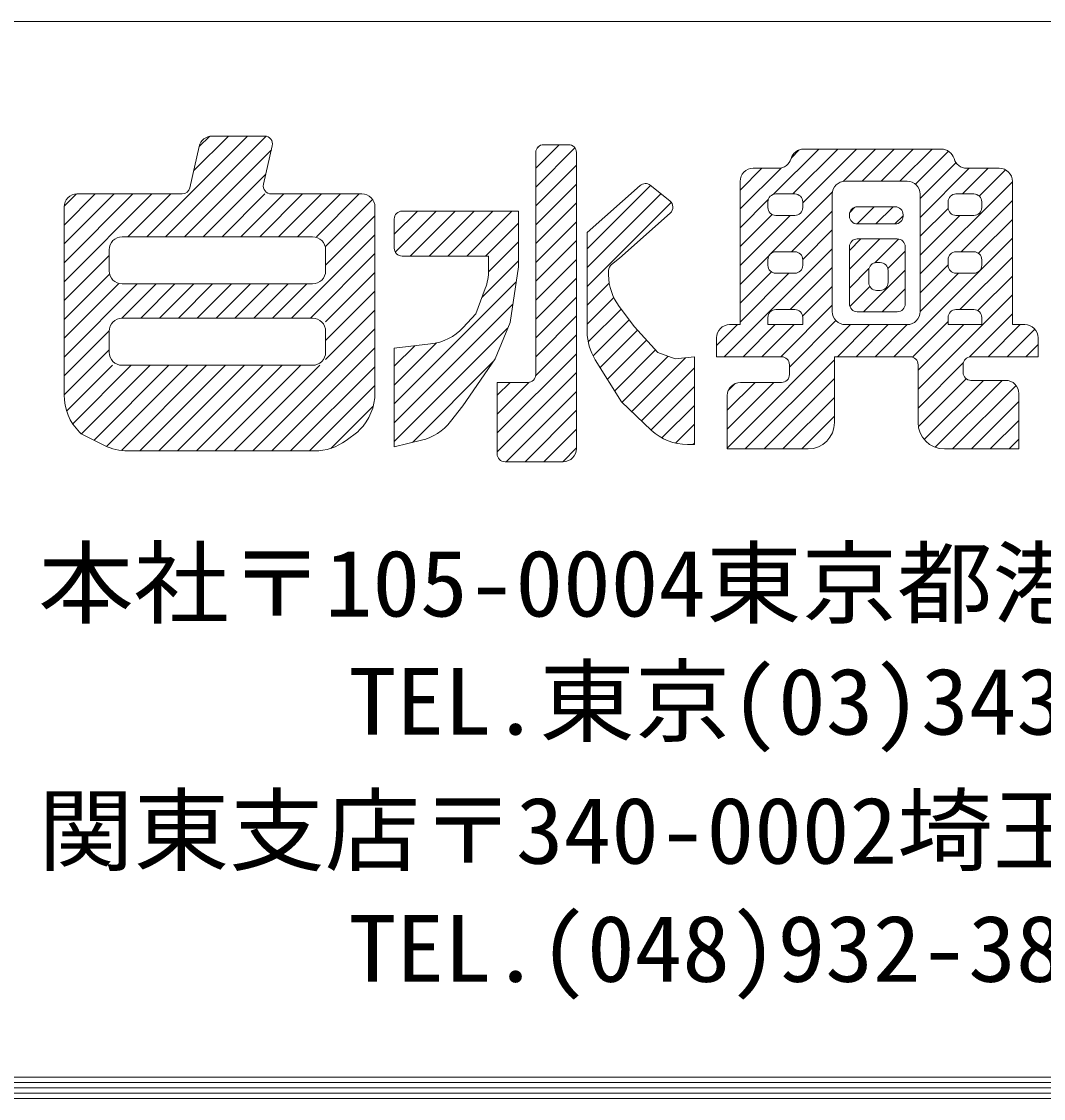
# Model space of a CAD drawing. Units: millimetres at full size; details may follow other scales. Extents: x -3425 to 3421, y -1129 to 1133.
# Drawn here: x -2837.6 to -2722.7, y -1129.2 to -1008 of the extents above; entities that cross this region are included whole.
import ezdxf
from ezdxf.enums import TextEntityAlignment as Align

# ---------------------------------------------------------------- set-up
doc = ezdxf.new("R2010")
doc.units = ezdxf.units.MM
doc.header["$LTSCALE"] = 4
doc.layers.add('0-0_0', color=7, linetype='Continuous', lineweight=18)
doc.layers.add('1-2_WAKU', color=7, linetype='Continuous', lineweight=18)
doc.styles.add('ＭＳ ゴシック', font='')
doc.styles.get('ＭＳ ゴシック').set_extended_font_data('MS Gothic')

msp = doc.modelspace()

# ---------------------------------------------------------------- linework, layer by layer
at = {"layer": '0-0_0'}
for p, q in [((-2823.566, -1032.224), (-2812.236, -1020.894)), ((-2821.444, -1032.224), (-2810.13, -1020.91)), ((-2818.28, -1024.818), (-2814.357, -1020.894)), ((-2817.656, -1022.072), (-2816.51, -1020.926)), ((-2810.299, -1020.894), (-2816.207, -1020.894)), ((-2819.323, -1032.224), (-2809.537, -1022.438)), ((-2817.65, -1022.046), (-2818.711, -1026.712)), ((-2810.42, -1026.318), (-2809.433, -1021.979)), ((-2779.787, -1024.508), (-2777.138, -1021.858)), ((-2779.787, -1026.63), (-2775.377, -1022.219)), ((-2779.787, -1022.746), (-2779.787, -1047.728)), ((-2779.595, -1022.195), (-2779.451, -1022.051)), ((-2776.092, -1021.858), (-2778.899, -1021.858)), ((-2775.204, -1049.042), (-2775.204, -1022.746)), ((-2753.026, -1027.445), (-2747.926, -1022.346)), ((-2751.026, -1023.324), (-2750.135, -1022.433)), ((-2750.867, -1027.408), (-2745.805, -1022.346)), ((-2749.742, -1028.404), (-2743.684, -1022.346)), ((-2734.151, -1022.346), (-2749.633, -1022.346)), ((-2745.201, -1025.984), (-2741.562, -1022.346)), ((-2743.057, -1025.962), (-2739.441, -1022.346)), ((-2740.935, -1025.962), (-2737.32, -1022.346)), ((-2738.814, -1025.962), (-2735.198, -1022.346)), ((-2737.048, -1026.317), (-2733.327, -1022.596)), ((-2736.531, -1027.921), (-2732.504, -1023.894)), ((-2817.202, -1032.224), (-2810.162, -1025.184)), ((-2779.787, -1028.751), (-2775.204, -1024.167)), ((-2756.796, -1029.094), (-2752.186, -1024.484)), ((-2756.796, -1026.972), (-2754.338, -1024.515)), ((-2752.486, -1024.515), (-2755.316, -1024.515)), ((-2736.531, -1030.043), (-2731.004, -1024.515)), ((-2731.775, -1027.408), (-2728.882, -1024.515)), ((-2727.638, -1024.515), (-2731.299, -1024.515)), ((-2729.887, -1027.641), (-2726.937, -1024.692)), ((-2779.787, -1030.872), (-2775.204, -1026.289)), ((-2773.998, -1033.568), (-2766.874, -1026.444)), ((-2773.998, -1031.742), (-2768.044, -1026.454)), ((-2766.899, -1026.424), (-2764.688, -1028.192)), ((-2756.796, -1025.995), (-2756.796, -1042.113)), ((-2744.942, -1025.962), (-2738.011, -1025.962)), ((-2736.531, -1036.406), (-2726.158, -1026.033)), ((-2726.158, -1042.113), (-2726.158, -1025.995)), ((-2832.86, -1030.912), (-2829.351, -1027.403)), ((-2832.86, -1033.034), (-2827.23, -1027.403)), ((-2832.86, -1035.155), (-2825.108, -1027.403)), ((-2832.86, -1037.276), (-2822.987, -1027.403)), ((-2832.857, -1028.788), (-2831.475, -1027.406)), ((-2819.577, -1027.403), (-2831.38, -1027.403)), ((-2825.687, -1032.224), (-2820.866, -1027.403)), ((-2815.08, -1032.224), (-2810.259, -1027.403)), ((-2812.959, -1032.224), (-2808.138, -1027.403)), ((-2810.838, -1032.224), (-2806.016, -1027.403)), ((-2799.36, -1027.403), (-2809.554, -1027.403)), ((-2808.716, -1032.224), (-2803.895, -1027.403)), ((-2806.595, -1032.224), (-2801.774, -1027.403)), ((-2804.474, -1032.224), (-2799.652, -1027.403)), ((-2773.998, -1035.689), (-2765.695, -1027.387)), ((-2753.334, -1034.118), (-2746.399, -1027.183)), ((-2750.63, -1027.408), (-2752.771, -1027.408)), ((-2746.422, -1040.633), (-2746.422, -1027.442)), ((-2736.531, -1027.442), (-2736.531, -1040.633)), ((-2730.487, -1027.408), (-2732.507, -1027.408)), ((-2832.86, -1028.883), (-2832.86, -1050.02)), ((-2803.429, -1033.301), (-2798.154, -1028.026)), ((-2797.88, -1049.779), (-2797.88, -1028.883)), ((-2779.787, -1032.994), (-2775.204, -1028.41)), ((-2773.998, -1037.81), (-2764.535, -1028.348)), ((-2756.796, -1031.215), (-2753.622, -1028.042)), ((-2753.659, -1028.296), (-2753.659, -1028.93)), ((-2749.742, -1028.93), (-2749.742, -1028.296)), ((-2744.452, -1029.478), (-2743.868, -1028.894)), ((-2743.635, -1030.782), (-2741.707, -1028.854)), ((-2739.349, -1028.854), (-2743.604, -1028.854)), ((-2741.514, -1030.783), (-2739.586, -1028.854)), ((-2733.395, -1028.296), (-2733.395, -1028.93)), ((-2731.92, -1033.916), (-2726.158, -1028.154)), ((-2729.599, -1028.93), (-2729.599, -1028.296)), ((-2803.429, -1035.422), (-2797.88, -1029.874)), ((-2795.709, -1031.945), (-2793.096, -1029.332)), ((-2795.591, -1033.948), (-2790.974, -1029.332)), ((-2781.717, -1029.332), (-2794.821, -1029.332)), ((-2793.915, -1034.394), (-2788.853, -1029.332)), ((-2791.794, -1034.394), (-2786.732, -1029.332)), ((-2789.673, -1034.394), (-2784.61, -1029.332)), ((-2787.552, -1034.394), (-2782.489, -1029.332)), ((-2781.717, -1034.394), (-2781.717, -1029.332)), ((-2764.653, -1029.549), (-2770.379, -1034.635)), ((-2756.796, -1033.336), (-2753.179, -1029.72)), ((-2756.796, -1035.458), (-2751.156, -1029.818)), ((-2752.771, -1029.818), (-2750.63, -1029.818)), ((-2751.012, -1033.916), (-2746.422, -1029.327)), ((-2744.492, -1029.742), (-2744.492, -1029.895)), ((-2739.393, -1030.783), (-2738.461, -1029.851)), ((-2738.461, -1029.895), (-2738.461, -1029.742)), ((-2736.531, -1032.164), (-2733.39, -1029.023)), ((-2736.531, -1034.285), (-2732.064, -1029.818)), ((-2732.507, -1029.818), (-2730.487, -1029.818)), ((-2795.709, -1030.22), (-2795.709, -1033.506)), ((-2785.43, -1034.394), (-2781.717, -1030.681)), ((-2779.787, -1035.115), (-2775.204, -1030.531)), ((-2743.604, -1030.783), (-2739.349, -1030.783)), ((-2729.967, -1034.085), (-2726.158, -1030.276)), ((-2804.909, -1032.224), (-2826.314, -1032.224)), ((-2807.27, -1041.384), (-2797.88, -1031.995)), ((-2773.998, -1042.916), (-2773.998, -1031.742)), ((-2749.743, -1034.769), (-2746.422, -1031.448)), ((-2744.492, -1033.761), (-2743.202, -1032.47)), ((-2744.492, -1035.882), (-2741.08, -1032.47)), ((-2739.108, -1032.47), (-2743.604, -1032.47)), ((-2741.633, -1035.145), (-2738.97, -1032.481)), ((-2739.489, -1045.729), (-2726.158, -1032.397)), ((-2827.794, -1033.704), (-2827.794, -1036.048)), ((-2803.429, -1036.048), (-2803.429, -1033.704)), ((-2785.098, -1036.183), (-2781.717, -1032.802)), ((-2779.787, -1037.236), (-2775.204, -1032.653)), ((-2758.581, -1045.729), (-2746.422, -1033.57)), ((-2744.492, -1033.358), (-2744.492, -1039.778)), ((-2738.22, -1039.778), (-2738.22, -1033.358)), ((-2832.86, -1039.398), (-2827.794, -1034.332)), ((-2805.149, -1041.384), (-2797.88, -1034.116)), ((-2794.821, -1034.394), (-2785.094, -1034.394)), ((-2785.849, -1039.055), (-2781.717, -1034.924)), ((-2785.094, -1035.971), (-2785.094, -1034.394)), ((-2779.787, -1039.358), (-2775.204, -1034.774)), ((-2770.379, -1034.635), (-2771.252, -1035.332)), ((-2756.796, -1037.579), (-2753.458, -1034.242)), ((-2753.659, -1034.804), (-2753.659, -1035.439)), ((-2750.63, -1033.916), (-2752.771, -1033.916)), ((-2749.742, -1035.439), (-2749.742, -1034.804)), ((-2740.174, -1035.806), (-2738.22, -1033.853)), ((-2733.395, -1034.804), (-2733.395, -1035.439)), ((-2730.487, -1033.916), (-2732.507, -1033.916)), ((-2732.065, -1040.425), (-2726.158, -1034.518)), ((-2729.599, -1035.439), (-2729.599, -1034.804)), ((-2803.429, -1041.786), (-2797.88, -1036.238)), ((-2771.585, -1036.026), (-2771.585, -1036.517)), ((-2756.796, -1039.7), (-2753.27, -1036.174)), ((-2751.156, -1040.425), (-2746.422, -1035.691)), ((-2744.492, -1038.004), (-2742.298, -1035.81)), ((-2742.912, -1040.666), (-2738.22, -1035.974)), ((-2742.321, -1036.01), (-2742.321, -1037.368)), ((-2741.038, -1035.122), (-2741.433, -1035.122)), ((-2740.15, -1037.368), (-2740.15, -1036.01)), ((-2736.531, -1038.528), (-2733.395, -1035.392)), ((-2832.86, -1041.519), (-2827.794, -1036.453)), ((-2795.709, -1051.037), (-2781.98, -1037.308)), ((-2779.787, -1041.479), (-2775.204, -1036.895)), ((-2773.998, -1039.932), (-2771.512, -1037.446)), ((-2756.796, -1041.822), (-2751.301, -1036.327)), ((-2752.771, -1036.327), (-2750.63, -1036.327)), ((-2736.531, -1040.649), (-2732.209, -1036.327)), ((-2732.507, -1036.327), (-2730.487, -1036.327)), ((-2730.055, -1040.537), (-2726.158, -1036.64)), ((-2832.86, -1043.64), (-2826.748, -1037.528)), ((-2832.86, -1045.762), (-2824.626, -1037.528)), ((-2826.362, -1041.384), (-2822.505, -1037.528)), ((-2826.314, -1037.528), (-2804.909, -1037.528)), ((-2824.241, -1041.384), (-2820.384, -1037.528)), ((-2822.119, -1041.384), (-2818.262, -1037.528)), ((-2819.998, -1041.384), (-2816.141, -1037.528)), ((-2817.877, -1041.384), (-2814.02, -1037.528)), ((-2815.756, -1041.384), (-2811.898, -1037.528)), ((-2813.634, -1041.384), (-2809.777, -1037.528)), ((-2811.513, -1041.384), (-2807.656, -1037.528)), ((-2809.392, -1041.384), (-2805.534, -1037.528)), ((-2803.429, -1043.907), (-2797.88, -1038.359)), ((-2749.758, -1041.148), (-2746.422, -1037.812)), ((-2744.442, -1040.074), (-2742.194, -1037.826)), ((-2741.433, -1038.256), (-2741.038, -1038.256)), ((-2740.791, -1040.666), (-2738.22, -1038.095)), ((-2795.709, -1053.158), (-2782.366, -1039.815)), ((-2779.787, -1043.6), (-2775.204, -1039.016)), ((-2773.998, -1042.053), (-2771.009, -1039.064)), ((-2736.772, -1049.376), (-2726.158, -1038.761)), ((-2803.429, -1046.029), (-2797.88, -1040.48)), ((-2773.886, -1044.062), (-2770.183, -1040.36)), ((-2770.4, -1040.071), (-2768.69, -1042.349)), ((-2750.63, -1040.425), (-2752.771, -1040.425)), ((-2752.217, -1045.729), (-2746.422, -1039.934)), ((-2743.604, -1040.666), (-2739.108, -1040.666)), ((-2730.487, -1040.425), (-2732.507, -1040.425)), ((-2731.03, -1045.754), (-2726.158, -1040.882)), ((-2804.909, -1041.384), (-2826.314, -1041.384)), ((-2779.787, -1045.722), (-2775.204, -1041.138)), ((-2773.336, -1045.634), (-2769.274, -1041.572)), ((-2759.449, -1044.475), (-2757.086, -1042.113)), ((-2758.243, -1055.997), (-2744.359, -1042.113)), ((-2756.796, -1042.113), (-2757.969, -1042.113)), ((-2756.46, -1045.729), (-2752.844, -1042.113)), ((-2754.338, -1045.729), (-2750.723, -1042.113)), ((-2753.659, -1041.313), (-2753.659, -1042.113)), ((-2749.742, -1042.113), (-2753.659, -1042.113)), ((-2751.247, -1046.88), (-2746.017, -1041.65)), ((-2749.742, -1042.113), (-2749.742, -1041.313)), ((-2745.853, -1045.729), (-2742.237, -1042.113)), ((-2738.011, -1042.113), (-2744.942, -1042.113)), ((-2743.732, -1045.729), (-2740.116, -1042.113)), ((-2741.611, -1045.729), (-2737.995, -1042.113)), ((-2737.406, -1045.766), (-2733.395, -1041.756)), ((-2736.772, -1047.254), (-2731.631, -1042.113)), ((-2733.395, -1041.313), (-2733.395, -1042.113)), ((-2729.599, -1042.113), (-2733.395, -1042.113)), ((-2729.599, -1042.113), (-2729.599, -1041.313)), ((-2728.883, -1045.729), (-2725.267, -1042.113)), ((-2724.743, -1042.113), (-2726.158, -1042.113)), ((-2832.86, -1047.883), (-2827.794, -1042.817)), ((-2827.794, -1042.864), (-2827.794, -1045.208)), ((-2811.61, -1056.33), (-2797.88, -1042.601)), ((-2803.429, -1045.208), (-2803.429, -1042.864)), ((-2795.709, -1055.28), (-2782.952, -1042.523)), ((-2779.796, -1047.851), (-2775.204, -1043.259)), ((-2772.534, -1046.954), (-2768.326, -1042.746)), ((-2726.762, -1045.729), (-2723.639, -1042.606)), ((-2809.488, -1056.33), (-2797.88, -1044.723)), ((-2795.709, -1048.916), (-2790.97, -1044.176)), ((-2795.709, -1046.794), (-2793.409, -1044.494)), ((-2771.718, -1048.259), (-2767.311, -1043.852)), ((-2759.449, -1043.593), (-2759.449, -1045.729)), ((-2724.64, -1045.729), (-2723.263, -1044.352)), ((-2723.263, -1045.729), (-2723.263, -1043.593)), ((-2832.86, -1050.004), (-2827.794, -1044.938)), ((-2784.13, -1054.306), (-2775.204, -1045.38)), ((-2770.902, -1049.564), (-2766.296, -1044.958)), ((-2770.068, -1050.852), (-2764.888, -1045.672)), ((-2768.982, -1051.886), (-2762.929, -1045.834)), ((-2761.935, -1045.724), (-2761.935, -1055.607)), ((-2759.449, -1045.729), (-2752.135, -1045.729)), ((-2746.181, -1053.134), (-2746.181, -1045.729)), ((-2746.181, -1045.729), (-2737.66, -1045.729)), ((-2730.818, -1045.729), (-2723.263, -1045.729)), ((-2832.574, -1051.839), (-2827.423, -1046.688)), ((-2831.886, -1053.273), (-2825.302, -1046.688)), ((-2830.906, -1054.414), (-2823.18, -1046.688)), ((-2829.492, -1055.121), (-2821.059, -1046.688)), ((-2828.072, -1055.823), (-2818.938, -1046.688)), ((-2826.412, -1056.284), (-2816.816, -1046.688)), ((-2826.314, -1046.688), (-2804.909, -1046.688)), ((-2824.337, -1056.33), (-2814.695, -1046.688)), ((-2822.216, -1056.33), (-2812.574, -1046.688)), ((-2820.095, -1056.33), (-2810.452, -1046.688)), ((-2817.974, -1056.33), (-2808.331, -1046.688)), ((-2815.852, -1056.33), (-2806.21, -1046.688)), ((-2813.731, -1056.33), (-2804.088, -1046.688)), ((-2807.367, -1056.33), (-2797.88, -1046.844)), ((-2793.672, -1055.364), (-2784.58, -1046.272)), ((-2770.138, -1050.786), (-2773.096, -1046.055)), ((-2767.894, -1052.921), (-2761.935, -1046.962)), ((-2756.219, -1056.094), (-2746.181, -1046.056)), ((-2751.247, -1046.617), (-2751.247, -1047.734)), ((-2736.772, -1051.497), (-2731.681, -1046.406)), ((-2736.772, -1046.617), (-2736.772, -1053.134)), ((-2731.706, -1047.492), (-2731.706, -1046.617)), ((-2784.13, -1056.428), (-2775.204, -1047.502)), ((-2754.098, -1056.094), (-2746.181, -1048.178)), ((-2736.738, -1053.584), (-2731.354, -1048.2)), ((-2736.075, -1055.042), (-2729.413, -1048.38)), ((-2734.827, -1055.915), (-2727.292, -1048.38)), ((-2726.914, -1048.38), (-2730.818, -1048.38)), ((-2805.246, -1056.33), (-2797.88, -1048.965)), ((-2784.13, -1052.185), (-2780.552, -1048.608)), ((-2784.13, -1050.064), (-2782.682, -1048.616)), ((-2775.204, -1056.056), (-2775.204, -1048.616)), ((-2766.808, -1053.955), (-2761.935, -1049.083)), ((-2758.243, -1051.754), (-2755.11, -1048.622)), ((-2758.243, -1053.876), (-2752.989, -1048.622)), ((-2758.12, -1049.51), (-2757.355, -1048.745)), ((-2752.135, -1048.622), (-2756.763, -1048.622)), ((-2732.884, -1056.094), (-2725.744, -1048.954)), ((-2783.116, -1057.536), (-2775.204, -1049.623)), ((-2766.786, -1053.976), (-2770.138, -1050.786)), ((-2751.976, -1056.094), (-2746.181, -1050.299)), ((-2730.763, -1056.094), (-2725.434, -1050.765)), ((-2725.434, -1056.094), (-2725.434, -1049.86)), ((-2802.828, -1056.034), (-2798.074, -1051.28)), ((-2780.995, -1057.536), (-2775.204, -1051.744)), ((-2765.589, -1054.857), (-2761.935, -1051.204)), ((-2749.855, -1056.094), (-2746.181, -1052.42)), ((-2728.642, -1056.094), (-2725.434, -1052.887)), ((-2778.874, -1057.536), (-2775.204, -1053.866)), ((-2764.06, -1055.45), (-2761.935, -1053.326)), ((-2795.709, -1055.848), (-2792.651, -1055.121)), ((-2761.935, -1055.607), (-2762.705, -1055.607)), ((-2762.096, -1055.607), (-2761.935, -1055.447)), ((-2726.52, -1056.094), (-2725.434, -1055.008)), ((-2825.674, -1056.33), (-2804.677, -1056.33)), ((-2776.752, -1057.536), (-2775.204, -1055.987)), ((-2733.812, -1056.094), (-2725.434, -1056.094)), ((-2783.242, -1057.536), (-2776.684, -1057.536))]:
    msp.add_line(p, q, dxfattribs=at)
for points in [[(-2789.368, -1053.021), (-2787.99, -1051.268), (-2784.371, -1045.965), (-2782.682, -1041.867), (-2781.717, -1035.599), (-2781.717, -1034.394)], [(-2787.947, -1042.424), (-2786.542, -1040.902), (-2785.472, -1038.051)], [(-2768.69, -1042.349), (-2766.036, -1045.242), (-2764.106, -1045.965), (-2761.935, -1045.724)], [(-2795.709, -1055.848), (-2795.709, -1044.76), (-2791.618, -1044.288)], [(-2780.675, -1048.616), (-2784.13, -1048.616), (-2784.13, -1056.648)], [(-2758.243, -1050.102), (-2758.243, -1056.094), (-2749.141, -1056.094)], [(-2831.125, -1054.208), (-2830.93, -1054.402), (-2828.32, -1055.706)], [(-2801.127, -1055.148), (-2799.81, -1054.161), (-2799.616, -1053.967)]]:
    msp.add_lwpolyline(points, dxfattribs=at)
for centre, radius, start, end in [((-2816.207, -1022.374), 1.48, 90, 167.189), ((-2810.299, -1021.782), 0.888, 347.189, 90), ((-2778.899, -1022.746), 0.888, 90, 180), ((-2776.092, -1022.746), 0.888, 0, 90), ((-2749.633, -1023.826), 1.48, 90, 164.512), ((-2734.151, -1023.826), 1.48, 15.488, 90), ((-2752.486, -1023.035), 1.48, 270, 344.512), ((-2731.299, -1023.035), 1.48, 195.488, 270), ((-2755.316, -1025.995), 1.48, 90, 180), ((-2727.638, -1025.995), 1.48, 0, 90), ((-2809.554, -1026.515), 0.888, 167.189, 270), ((-2767.454, -1027.118), 0.888, 51.361, 131.612), ((-2744.942, -1027.442), 1.48, 90, 180), ((-2738.011, -1027.442), 1.48, 0, 90), ((-2831.38, -1028.883), 1.48, 90, 180), ((-2819.577, -1026.515), 0.888, 270, 347.189), ((-2799.36, -1028.883), 1.48, 0, 90), ((-2752.771, -1028.296), 0.888, 90, 180), ((-2750.63, -1028.296), 0.888, 0, 90), ((-2732.507, -1028.296), 0.888, 90, 180), ((-2730.487, -1028.296), 0.888, 0, 90), ((-2765.243, -1028.885), 0.888, 311.612, 51.361), ((-2752.771, -1028.93), 0.888, 180, 270), ((-2750.63, -1028.93), 0.888, 270, 0), ((-2743.604, -1029.742), 0.888, 90, 180), ((-2739.349, -1029.742), 0.888, 0, 90), ((-2732.507, -1028.93), 0.888, 180, 270), ((-2730.487, -1028.93), 0.888, 270, 0), ((-2794.821, -1030.22), 0.888, 90, 180), ((-2743.604, -1029.895), 0.888, 180, 270), ((-2739.349, -1029.895), 0.888, 270, 0), ((-2826.314, -1033.704), 1.48, 90, 180), ((-2804.909, -1033.704), 1.48, 0, 90), ((-2743.604, -1033.358), 0.888, 90, 180), ((-2739.108, -1033.358), 0.888, 0, 90), ((-2794.821, -1033.506), 0.888, 180, 270), ((-2752.771, -1034.804), 0.888, 90, 180), ((-2750.63, -1034.804), 0.888, 0, 90), ((-2732.507, -1034.804), 0.888, 90, 180), ((-2730.487, -1034.804), 0.888, 0, 90), ((-2826.314, -1036.048), 1.48, 180, 270), ((-2804.909, -1036.048), 1.48, 270, 0), ((-2791.014, -1035.971), 5.92, 339.43, 0), ((-2770.697, -1036.026), 0.888, 128.639, 180), ((-2752.771, -1035.439), 0.888, 180, 270), ((-2750.63, -1035.439), 0.888, 270, 0), ((-2741.433, -1036.01), 0.888, 90, 180), ((-2741.038, -1036.01), 0.888, 0, 90), ((-2732.507, -1035.439), 0.888, 180, 270), ((-2730.487, -1035.439), 0.888, 270, 0), ((-2765.665, -1036.517), 5.92, 180, 216.89), ((-2741.433, -1037.368), 0.888, 180, 270), ((-2741.038, -1037.368), 0.888, 270, 0), ((-2743.604, -1039.778), 0.888, 180, 270), ((-2739.108, -1039.778), 0.888, 270, 0), ((-2752.771, -1041.313), 0.888, 90, 180), ((-2750.63, -1041.313), 0.888, 0, 90), ((-2744.942, -1040.633), 1.48, 180, 270), ((-2738.011, -1040.633), 1.48, 270, 0), ((-2732.507, -1041.313), 0.888, 90, 180), ((-2730.487, -1041.313), 0.888, 0, 90), ((-2826.314, -1042.864), 1.48, 90, 180), ((-2804.909, -1042.864), 1.48, 0, 90), ((-2757.969, -1043.593), 1.48, 90, 180), ((-2724.743, -1043.593), 1.48, 0, 90), ((-2792.296, -1038.407), 5.92, 276.577, 317.269), ((-2768.078, -1042.916), 5.92, 180, 212.024), ((-2826.314, -1045.208), 1.48, 180, 270), ((-2804.909, -1045.208), 1.48, 270, 0), ((-2752.135, -1046.617), 0.888, 0, 90), ((-2737.66, -1046.617), 0.888, 0, 90), ((-2730.818, -1046.617), 0.888, 90, 180), ((-2780.675, -1047.728), 0.888, 270, 0), ((-2752.135, -1047.734), 0.888, 270, 0), ((-2730.818, -1047.492), 0.888, 180, 270), ((-2726.914, -1049.86), 1.48, 0, 90), ((-2756.763, -1050.102), 1.48, 90, 180), ((-2826.94, -1050.02), 5.92, 180, 225.021), ((-2803.8, -1049.779), 5.92, 314.979, 0), ((-2794.021, -1049.362), 5.92, 283.383, 321.822), ((-2749.141, -1053.134), 2.96, 270, 0), ((-2733.812, -1053.134), 2.96, 180, 270), ((-2762.705, -1049.687), 5.92, 226.418, 270), ((-2804.677, -1050.41), 5.92, 270, 306.85), ((-2825.674, -1050.41), 5.92, 243.452, 270), ((-2783.242, -1056.648), 0.888, 180, 270), ((-2776.684, -1056.056), 1.48, 270, 0)]:
    msp.add_arc(centre, radius, start, end, dxfattribs=at)
at = {"layer": '1-2_WAKU'}
for p, q in [((-3423.56, -1008), (-223.56, -1008)), ((-3422.36, -1126.8), (-224.76, -1126.8)), ((-3423.56, -1128), (-223.56, -1128)), ((-3422.96, -1127.4), (-224.16, -1127.4)), ((-3424.76, -1129.2), (-222.36, -1129.2)), ((-3424.16, -1128.6), (-222.96, -1128.6))]:
    msp.add_line(p, q, dxfattribs=at)

# ---------------------------------------------------------------- texts
at = {"layer": '0-0_0', "style": 'ＭＳ ゴシック', "width": 1.05}
for s, p in [('本社〒105-0004東京都港区新橋5-8-11新橋エンタービル3Ｆ', (-2835.78, -1077.212)), ('TEL.東京(03)3431-9713(代）  FAX.(03)3431-9708', (-2800.833, -1090.502)), ('関東支店〒340-0002埼玉県草加市青柳6-16-1', (-2835.78, -1105.036)), ('TEL.(048)932-3853(代）  FAX.(048)931-8164', (-2800.833, -1118.326))]:
    msp.add_text(s, height=7.507, dxfattribs=at).set_placement(p, align=Align.BOTTOM_LEFT)

doc.saveas('drawing.dxf')
